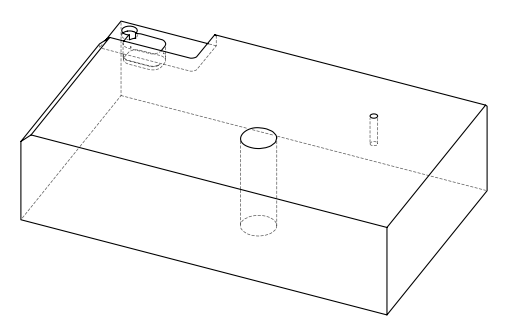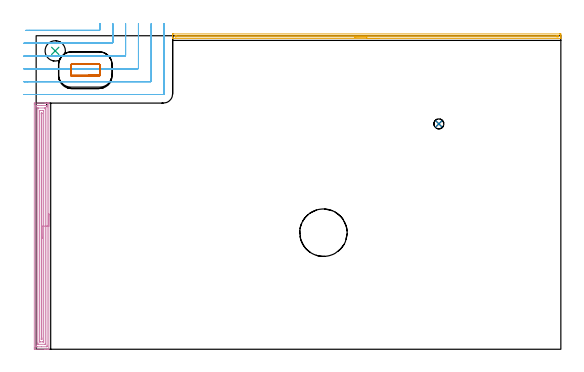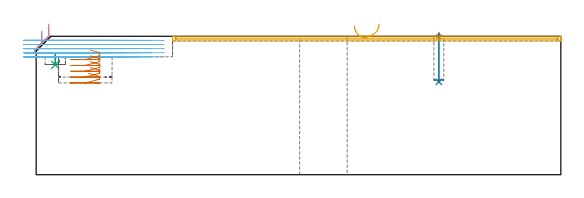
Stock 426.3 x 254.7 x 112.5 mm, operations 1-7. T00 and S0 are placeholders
(PLAN: 8 operations, 6 tool changes, 29 min)
(1 SPOT_DRILL | STEP1POCKET | NXT0321_9005460120000 | 0.03 min | 1 mm3)
(2 DRILL_BLIND_HOLE_INTO_CENTER | STEP1POCKET | NXT0301_052 | 0.16 min | 1840 mm3)
(3 INDEXABLE_INSERT_DRILL_BLIND_HOLE_FROM_SOLID | STEP1POCKET_1 | NXT0302_004 | 0.04 min | 4909 mm3)
(4 AREA_MILL | FG_CHAMFER_SURFACE | UGT0205_001 | 8.18 min | 14535 mm3)
(5 AREA_MILL_1 | FG_CHAMFER_SURFACE_1 | UGT0205_001 | 5.2 min | 2362 mm3)
(6 MILL_CORNER_NOTCH_RECTANGULAR | CORNER_NOTCH_RECTANGULAR | UGT0201_131 | Follow Part, ap 3.475, ae 75% | 7.89 min | 96844 mm3)
(7 MILL_RECTANGULAR_POCKET | POCKET_RECTANGULAR_STRAIGHT | UGT0201_104 | Follow Part, ap 5, ae 75% | 1.27 min | 25241 mm3)
(8 MILL_THROUGH_HOLE_FROM_SOLID_MATERIAL | STEP1HOLE | UGT0201_018 | Circular | 6.28 min | 130968 mm3)
(TOOL NXT0321_9005460120000 | NC Spot Drill, 142deg, 12mm, Carbide, Uncoated | D12 PA142 FL30 Z2)
(TOOL NXT0301_052 | Carbide Drill 8.1mm [860.1-0810-024A1-MM 2214] | D8.1 PA140 FL47 Z2)
(TOOL NXT0302_004 | Index. Insert Drill 16.5mm [880-D1650L20-05] | D16.5 PA176 FL83 Z2)
(TOOL UGT0205_001 | Chamfer Mill 20 x 3 x 45 deg. | D20 FL50 Z2)
(TOOL UGT0201_131 | Carbide End Mill 13.9 | D13.9 FL30 Z4)
(TOOL UGT0201_104 | End Mill 20 mm | D20 FL22 Z2)
(TOOL UGT0201_018 | End mill 30 mm | D30 FL50 Z4)
(OP 1 SPOT_DRILL)
G17 G21 G94 G90
T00 M6
G54
G17 G0 G90 X327.2 Y183.1 S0 M3
G43 Z122.5 H0
G94 G81 G98 Z112.151 F250. R115.5
G80
M5
M2
(OP 2 DRILL_BLIND_HOLE_INTO_CENTER)
G17 G21 G94 G90
T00 M6
G54
G17 G0 G90 X327.2 Y183.1 S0 M3
G43 Z122.5 H1
G94 G81 G98 Z75.5 F250. R114.5
G80
M5
M2
(OP 3 INDEXABLE_INSERT_DRILL_BLIND_HOLE_FROM_SOLID)
G17 G21 G94 G90
T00 M6
G54
G17 G0 G90 X15.5 Y242.4 S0 M3
G43 Z122.5 H1
G94 G81 G98 Z89.3 F250. R97.8
G80
M5
M2
(OP 4 AREA_MILL)
G17 G21 G94 G90
T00 M6
G54
G17 G0 G90 X10.3 Y110. S1061 M3
G43 Z122.5 H0
G94 G1 Y109.962 Z121.628 F250.
Y109.848 Z120.763
Y109.659 Z119.912
Y109.397 Z119.08
Y109.063 Z118.274
Y108.66 Z117.5
Y108.192 Z116.764
Y107.66 Z116.072
Y107.071 Z115.429
Y106.428 Z114.839
Y105.736 Z114.308
Y105. Z113.84
Y104.226 Z113.437
Y103.42 Z113.103
Y102.588 Z112.841
Y101.736 Z112.652
Y100.872 Z112.538
Y100. Z112.5
Y0.147
X10.297 Y0.01 Z112.488
X10.263 Y0.007 Z112.454
X9.929 Y0. Z112.128
X9.434 Z111.633
X8.847 Z111.042
X7.665 Z109.861
X7.068 Z109.262
X-0.937 Y0.001 Z101.26
X-1.173 Y0.003 Z101.024
X-1.491 Y0.008 Z100.706
X-1.494 Y0.035 Z100.704
X-1.499 Y0.593 Z100.701
X-1.5 Y1.157 Z100.7
Y199.08
X-1.499 Y199.407 Z100.701
X-1.493 Y199.965 Z100.704
X-1.491 Y199.993 Z100.706
X-0.937 Y200. Z101.26
X7.068 Z109.262
X7.665 Z109.861
X7.958 Z110.154
X8.554 Z110.75
X8.847 Z111.042
X9.434 Z111.633
X9.737 Z111.936
X9.929 Z112.128
X10.263 Y199.993 Z112.454
X10.297 Y199.99 Z112.488
X10.3 Y199.853 Z112.5
Y100.
X8.886 Z111.086
Y3.267
X8.884 Y2.376 Z111.084
X8.883 Y2.34 Z111.083
X8.847 Y2.01 Z111.047
X8.331 Y2.002 Z110.531
X4.33 Y2. Z106.53
X1.217 Z103.417
X0.842 Z103.042
X0.326 Y2.002 Z102.526
X-0.047 Y2.01 Z102.153
X-0.082 Y2.376 Z102.118
X-0.084 Y2.413 Z102.116
X-0.086 Y3.267 Z102.114
Y196.733
X-0.084 Y197.624 Z102.116
X-0.083 Y197.66 Z102.117
X-0.047 Y197.99 Z102.153
X0.469 Y197.998 Z102.669
X4.47 Y198. Z106.67
X7.583 Z109.783
X7.958 Z110.158
X8.474 Y197.998 Z110.674
X8.847 Y197.99 Z111.047
X8.882 Y197.624 Z111.082
X8.884 Y197.587 Z111.084
X8.886 Y196.733 Z111.086
Y100.
X7.472 Z109.672
X7.471 Y4.647 Z109.671
X7.469 Y4.159 Z109.669
X7.467 Y4.058 Z109.667
X7.465 Y4.017 Z109.665
X7.385 Y4.01 Z109.585
X7.225 Y4.002 Z109.425
X1.732 Y4. Z103.932
X1.573 Z103.773
X1.467 Y4.002 Z103.667
X1.383 Y4.006 Z103.583
X1.335 Y4.011 Z103.535
X1.333 Y4.025 Z103.533
X1.33 Y4.159 Z103.53
X1.329 Y4.563 Z103.529
X1.328 Y5.05 Z103.528
X1.329 Y195.353 Z103.529
X1.331 Y195.841 Z103.531
X1.333 Y195.941 Z103.533
X1.335 Y195.983 Z103.535
X1.415 Y195.99 Z103.615
X1.575 Y195.998 Z103.775
X7.068 Y196. Z109.268
X7.227 Z109.427
X7.332 Y195.998 Z109.532
X7.417 Y195.994 Z109.617
X7.465 Y195.989 Z109.665
X7.467 Y195.974 Z109.667
X7.469 Y195.841 Z109.669
X7.471 Y195.437 Z109.671
X7.472 Y194.949 Z109.672
Y100.
X6.057 Z108.257
Y6.834
X6.053 Y6.069 Z108.253
X6.051 Y6.021 Z108.251
X6.016 Y6.01 Z108.216
X5.913 Y6.005 Z108.113
X5.705 Y6.002 Z107.905
X5.289 Y6. Z107.489
X3.453 Z105.653
X3.07 Y6.001 Z105.27
X2.879 Y6.005 Z105.079
X2.784 Y6.01 Z104.984
X2.749 Y6.016 Z104.949
X2.743 Y6.834 Z104.943
Y193.166
X2.747 Y193.931 Z104.947
X2.749 Y193.979 Z104.949
X2.784 Y193.99 Z104.984
X2.887 Y193.995 Z105.087
X3.095 Y193.998 Z105.295
X3.511 Y194. Z105.711
X5.347 Z107.547
X5.73 Y193.999 Z107.93
X5.921 Y193.995 Z108.121
X6.016 Y193.99 Z108.216
X6.051 Y193.984 Z108.251
X6.057 Y193.166 Z108.257
Y100.
X4.643 Z106.843
Y9.265
X4.642 Y8.617 Z106.842
X4.64 Y8.376 Z106.84
X4.636 Y8.13 Z106.836
X4.624 Y8.01 Z106.824
X4.554 Y8.007 Z106.754
X4.4 Y8.005 Z106.6
X4.195 Y8.008 Z106.395
X4.166 Y8.01 Z106.366
X4.163 Y8.081 Z106.363
X4.159 Y8.211 Z106.359
X4.158 Y8.373 Z106.358
X4.157 Y8.617 Z106.357
Y190.735
X4.158 Y191.383 Z106.358
X4.16 Y191.624 Z106.36
X4.164 Y191.87 Z106.364
X4.176 Y191.99 Z106.376
X4.246 Y191.993 Z106.446
X4.4 Y191.995 Z106.6
X4.605 Y191.992 Z106.805
X4.634 Y191.99 Z106.834
X4.637 Y191.919 Z106.837
X4.641 Y191.789 Z106.841
X4.642 Y191.627 Z106.842
X4.643 Y191.383 Z106.843
Y100.
Y99.128 Z106.881
Y98.263 Z106.995
Y97.412 Z107.184
Y96.58 Z107.446
Y95.774 Z107.78
Y95. Z108.183
Y94.264 Z108.652
Y93.572 Z109.183
Y92.929 Z109.772
Y92.34 Z110.415
Y91.808 Z111.107
Y91.34 Z111.843
Y90.937 Z112.617
Y90.603 Z113.423
Y90.341 Z114.255
Y90.152 Z115.107
Y90.038 Z115.972
Y90. Z116.843
G0 Z122.5
M5
M2
(OP 5 AREA_MILL_1)
G17 G21 G94 G90
T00 M6
G54
G17 G0 G90 X278.6 Y252.4 S1061 M3
G43 Z122.5 H0
G94 G1 X278.562 Z121.628 F250.
X278.448 Z120.763
X278.259 Z119.912
X277.997 Z119.08
X277.663 Z118.274
X277.26 Z117.5
X276.792 Z116.764
X276.26 Z116.072
X275.671 Z115.429
X275.028 Z114.839
X274.336 Z114.308
X273.6 Z113.84
X272.826 Z113.437
X272.02 Z113.103
X271.188 Z112.841
X270.336 Z112.652
X269.472 Z112.538
X268.6 Z112.5
X111.061
X110.91 Y252.402 Z112.488
X110.907 Y252.441 Z112.45
X110.9 Y252.808 Z112.092
Y253.214 Z111.685
Y253.855 Z111.04
Y255.065 Z109.832
X110.903 Y255.634 Z109.26
X110.908 Y256.19 Z108.705
X110.947 Y256.193 Z108.703
X111.507 Y256.2 Z108.7
X425.126
X425.693 Y256.199 Z108.701
X426.253 Y256.193 Z108.703
X426.292 Y256.19 Z108.705
X426.3 Y255.634 Z109.26
Y255.065 Z109.832
Y254.745 Z110.151
Y254.176 Z110.72
Y253.855 Z111.04
Y253.214 Z111.685
Y252.808 Z112.092
Y252.443 Z112.448
X426.291 Y252.402 Z112.488
X426.139 Y252.4 Z112.5
X268.6
Y253.814 Z111.086
X114.226
X113.331 Y253.817 Z111.083
X113.292 Y253.819 Z111.081
X112.91 Y253.855 Z111.045
X112.905 Y254.241 Z110.659
X112.91 Y254.745 Z110.155
X113.256 Y254.781 Z110.119
X113.292 Y254.783 Z110.117
X114.144 Y254.786 Z110.114
X422.974
X423.869 Y254.783 Z110.117
X423.908 Y254.781 Z110.119
X424.29 Y254.745 Z110.155
X424.295 Y254.359 Z110.541
X424.29 Y253.855 Z111.045
X423.944 Y253.819 Z111.081
X423.908 Y253.817 Z111.083
X423.056 Y253.814 Z111.086
X268.6
X267.728 Z111.124
X266.864 Z111.238
X266.012 Z111.427
X265.18 Z111.689
X264.374 Z112.023
X263.6 Z112.426
X262.864 Z112.894
X262.172 Z113.425
X261.529 Z114.015
X260.94 Z114.658
X260.408 Z115.35
X259.94 Z116.086
X259.537 Z116.86
X259.203 Z117.666
X258.941 Z118.498
X258.752 Z119.349
X258.638 Z120.214
X258.6 Z121.086
G0 Z122.5
M5
M2
(OP 6 MILL_CORNER_NOTCH_RECTANGULAR)
G17 G21 G94 G90
T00 M6
G54
G17 G0 G90 X-8.4 Y259.075 S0 M3
G43 Z122.5 H0
Z109.16
G94 G1 X-5.4 F250.
X51.135 F500.
G3 X51.825 Y259.765 R0.695
G1 Y261.65
Y264.65 F250.
G0 Z122.5
X-9.95 Y248.599
Z109.16
G1 X-6.95 Y248.645
G2 X-6.31 Y248.65 R41.7 F500.
G1 X61.56
G3 X62.25 Y249.34 R0.695
G1 Y261.65
Y264.65 F250.
G0 Z122.5
X-9.949 Y238.157
Z109.16
G1 X-6.95 Y238.218
G2 X-6.31 Y238.225 R31.275 F500.
G1 X71.985
G3 X72.675 Y238.915 R0.695
G1 Y261.65
Y264.65 F250.
G0 Z122.5
X-9.949 Y227.698
Z109.16
G1 X-6.95 Y227.79
G2 X-6.31 Y227.8 R20.85 F500.
G1 X82.409
G3 X83.1 Y228.491 R0.695
G1 Y261.65
Y264.65 F250.
G0 Z122.5
X-9.944 Y217.171
Z109.16
G1 X-6.95 Y217.355
G2 X-6.31 Y217.375 R10.425 F500.
G1 X92.834
G3 X93.525 Y218.066 R0.695
G1 Y261.65
Y264.65 F250.
G0 Z122.5
X-9.31 Y206.95
Z109.16
G1 X-6.31
X103.259 F500.
G3 X103.95 Y207.641 R0.695
G1 Y261.65
Y264.65 F250.
G0 Z122.5
X-8.4 Y259.075
Z105.82
G1 X-5.4
X51.135 F500.
G3 X51.825 Y259.765 R0.695
G1 Y261.65
Y264.65 F250.
G0 Z122.5
X-9.95 Y248.65
Z105.82
G1 X-6.95
X61.56 F500.
G3 X62.25 Y249.34 R0.695
G1 Y261.65
Y264.65 F250.
G0 Z122.5
X-9.95 Y238.225
Z105.82
G1 X-6.95
X71.985 F500.
G3 X72.675 Y238.915 R0.695
G1 Y261.65
Y264.65 F250.
G0 Z122.5
X-9.95 Y227.8
Z105.82
G1 X-6.95
X82.409 F500.
G3 X83.1 Y228.491 R0.695
G1 Y261.65
Y264.65 F250.
G0 Z122.5
X-9.95 Y217.375
Z105.82
G1 X-6.95
X92.834 F500.
G3 X93.525 Y218.066 R0.695
G1 Y261.65
Y264.65 F250.
G0 Z122.5
X-9.95 Y206.95
Z105.82
G1 X-6.95
X103.259 F500.
G3 X103.95 Y207.641 R0.695
G1 Y261.65
Y264.65 F250.
G0 Z122.5
X-8.4 Y259.075
Z102.48
G1 X-5.4
X51.135 F500.
G3 X51.825 Y259.765 R0.695
G1 Y261.65
Y264.65 F250.
G0 Z122.5
X-9.95 Y248.65
Z102.48
G1 X-6.95
X61.56 F500.
G3 X62.25 Y249.34 R0.695
G1 Y261.65
Y264.65 F250.
G0 Z122.5
X-9.95 Y238.225
Z102.48
G1 X-6.95
X71.985 F500.
G3 X72.675 Y238.915 R0.695
G1 Y261.65
Y264.65 F250.
G0 Z122.5
X-9.95 Y227.8
Z102.48
G1 X-6.95
X82.409 F500.
G3 X83.1 Y228.491 R0.695
G1 Y261.65
Y264.65 F250.
G0 Z122.5
X-9.95 Y217.375
Z102.48
G1 X-6.95
X92.834 F500.
G3 X93.525 Y218.066 R0.695
G1 Y261.65
Y264.65 F250.
G0 Z122.5
X-9.95 Y206.95
Z102.48
G1 X-6.95
X103.259 F500.
G3 X103.95 Y207.641 R0.695
G1 Y261.65
Y264.65 F250.
G0 Z122.5
X-8.4 Y259.075
Z99.14
G1 X-5.4
X51.135 F500.
G3 X51.825 Y259.765 R0.695
G1 Y261.65
Y264.65 F250.
G0 Z122.5
X-9.95 Y248.65
Z99.14
G1 X-6.95
X61.56 F500.
G3 X62.25 Y249.34 R0.695
G1 Y261.65
Y264.65 F250.
G0 Z122.5
X-9.95 Y238.225
Z99.14
G1 X-6.95
X71.985 F500.
G3 X72.675 Y238.915 R0.695
G1 Y261.65
Y264.65 F250.
G0 Z122.5
X-9.95 Y227.8
Z99.14
G1 X-6.95
X82.409 F500.
G3 X83.1 Y228.491 R0.695
G1 Y261.65
Y264.65 F250.
G0 Z122.5
X-9.95 Y217.375
Z99.14
G1 X-6.95
X92.834 F500.
G3 X93.525 Y218.066 R0.695
G1 Y261.65
Y264.65 F250.
G0 Z122.5
X-9.95 Y206.95
Z99.14
G1 X-6.95
X103.259 F500.
G3 X103.95 Y207.641 R0.695
G1 Y261.65
Y264.65 F250.
G0 Z122.5
X-8.4 Y259.075
Z95.8
G1 X-5.4
X51.135 F500.
G3 X51.825 Y259.765 R0.695
G1 Y261.65
Y264.65 F250.
G0 Z122.5
X-9.95 Y248.65
Z95.8
G1 X-6.95
X61.56 F500.
G3 X62.25 Y249.34 R0.695
G1 Y261.65
Y264.65 F250.
G0 Z122.5
X-9.95 Y238.225
Z95.8
G1 X-6.95
X71.985 F500.
G3 X72.675 Y238.915 R0.695
G1 Y261.65
Y264.65 F250.
G0 Z122.5
X-9.95 Y227.8
Z95.8
G1 X-6.95
X82.409 F500.
G3 X83.1 Y228.491 R0.695
G1 Y261.65
Y264.65 F250.
G0 Z122.5
X-9.95 Y217.375
Z95.8
G1 X-6.95
X92.834 F500.
G3 X93.525 Y218.066 R0.695
G1 Y261.65
Y264.65 F250.
G0 Z122.5
X-9.95 Y206.95
Z95.8
G1 X-6.95
X103.259 F500.
G3 X103.95 Y207.641 R0.695
G1 Y261.65
Y264.65 F250.
G0 Z122.5
M5
M2
(OP 7 MILL_RECTANGULAR_POCKET)
G17 G21 G94 G90
T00 M6
G54
G17 G0 G90 X43.966 Y221.8 S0 M3
G43 Z122.5 H0
Z101.287
G94 G1 X51.1 Z99.376 F250.
X51.178 Z99.355
X51.367 Y221.857 Z99.302
X51.528 Y221.972 Z99.249
X51.643 Y222.133 Z99.196
X51.7 Y222.322 Z99.143
Y231.178 Z96.77
X51.643 Y231.367 Z96.717
X51.528 Y231.528 Z96.664
X51.367 Y231.643 Z96.611
X51.178 Y231.7 Z96.558
X51.1 Z96.538
X39.95 Z93.55
X28.8 F500.
G3 X28.2 Y231.1 R0.6
G1 Y222.4
G3 X28.8 Y221.8 R0.6
G1 X51.1
G3 X51.7 Y222.4 R0.6
G1 Y231.1
G3 X51.1 Y231.7 R0.6
G1 X39.95
X38.95
G0 X43.966 Y221.8 Z96.55
G1 X51.1 Z94.638 F250.
X51.178 Z94.618
X51.367 Y221.857 Z94.565
X51.528 Y221.972 Z94.512
X51.643 Y222.133 Z94.459
X51.7 Y222.322 Z94.406
Y231.178 Z92.033
X51.643 Y231.367 Z91.98
X51.528 Y231.528 Z91.927
X51.367 Y231.643 Z91.874
X51.178 Y231.7 Z91.821
X51.1 Z91.8
X39.95 Z88.812
X28.8 F500.
G3 X28.2 Y231.1 R0.6
G1 Y222.4
G3 X28.8 Y221.8 R0.6
G1 X51.1
G3 X51.7 Y222.4 R0.6
G1 Y231.1
G3 X51.1 Y231.7 R0.6
G1 X39.95
X38.95
G0 X43.966 Y221.8 Z91.812
G1 X51.1 Z89.901 F250.
X51.178 Z89.88
X51.367 Y221.857 Z89.827
X51.528 Y221.972 Z89.774
X51.643 Y222.133 Z89.721
X51.7 Y222.322 Z89.668
Y231.178 Z87.295
X51.643 Y231.367 Z87.242
X51.528 Y231.528 Z87.189
X51.367 Y231.643 Z87.136
X51.178 Y231.7 Z87.083
X51.1 Z87.063
X39.95 Z84.075
X28.8 F500.
G3 X28.2 Y231.1 R0.6
G1 Y222.4
G3 X28.8 Y221.8 R0.6
G1 X51.1
G3 X51.7 Y222.4 R0.6
G1 Y231.1
G3 X51.1 Y231.7 R0.6
G1 X39.95
X38.95
G0 X43.966 Y221.8 Z87.075
G1 X51.1 Z85.163 F250.
X51.178 Z85.143
X51.367 Y221.857 Z85.09
X51.528 Y221.972 Z85.037
X51.643 Y222.133 Z84.984
X51.7 Y222.322 Z84.931
Y231.178 Z82.558
X51.643 Y231.367 Z82.505
X51.528 Y231.528 Z82.452
X51.367 Y231.643 Z82.399
X51.178 Y231.7 Z82.346
X51.1 Z82.325
X39.95 Z79.337
X28.8 F500.
G3 X28.2 Y231.1 R0.6
G1 Y222.4
G3 X28.8 Y221.8 R0.6
G1 X51.1
G3 X51.7 Y222.4 R0.6
G1 Y231.1
G3 X51.1 Y231.7 R0.6
G1 X39.95
X38.95
G0 X42.653 Y222.963 Z82.337
G1 X51.62 Z79.935 F250.
X51.626 Y224.263 Z79.586
X51.627 Y231.241 Z77.717
X51.448 Y231.476 Z77.637
X51.293 Y231.575 Z77.588
X51.198 Y231.602 Z77.562
X50.143 Y231.621 Z77.279
X49.521 Y231.625 Z77.112
X40.146 Z74.6
X30.379 F500.
X29.136 Y231.621
X28.517 Y231.561
X28.347 Y231.338
X28.29 Y231.149
X28.274 Y224.263
X28.279 Y223.661
X28.277 Y222.963
X51.62
X51.626 Y224.263
X51.627 Y231.241
X51.448 Y231.476
X51.293 Y231.575
X51.198 Y231.602
X50.143 Y231.621
X49.521 Y231.625
X40.146
X39.146
G0 Z122.5
M5
M2
